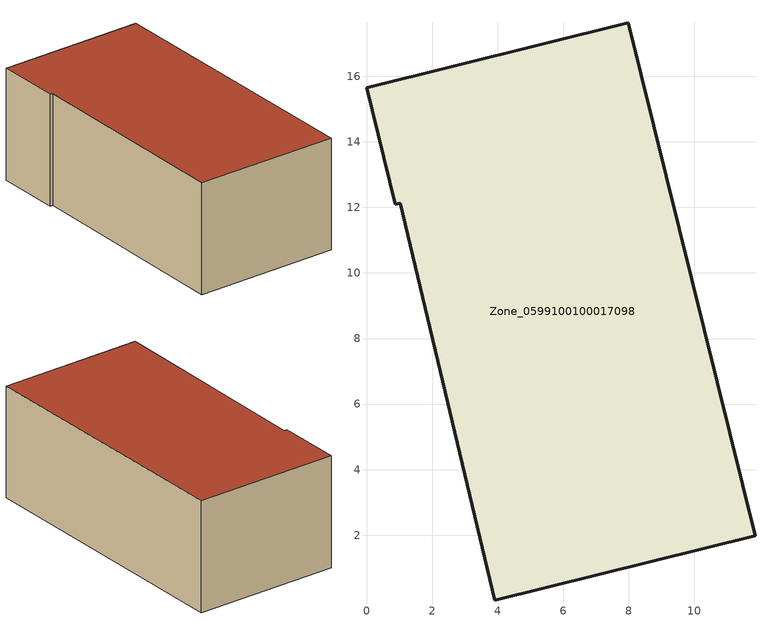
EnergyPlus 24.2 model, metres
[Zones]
Zone_0599100100017098
 floor ground (C_G): 1.02,12.13 0.88,12.09 0,15.65 7.99,17.63 11.85,1.98 3.91,0.01 z0
 wall outside (C_F): 11.85,1.98 7.99,17.63 0,15.65 0.88,12.09 1.02,12.13 3.91,0.01 11.85,1.98 z0:6.3
 roof outside (C_R): 1.02,12.13 3.91,0.01 11.85,1.98 7.99,17.63 0,15.65 0.88,12.09 z6.3
[BUILDING]
Pand.0599100100017098: North Axis=0; Terrain=City; Loads Convergence Tolerance Value=0.04; Temperature Convergence Tolerance Value=0.4; Solar Distribution=FullExterior; Maximum Number of Warmup Days=25; Minimum Number of Warmup Days=1
[Site:Location]
Rotterdam.The.Hague.AP_ZH_NLD Design_Conditions: Latitude=51.96; Longitude=4.45; Time Zone=1; Elevation=-4.5
[SITE:GROUNDTEMPERATURE:BUILDINGSURFACE]
18, 18, 18, 18, 18, 18, 18, 18, 18, 18, 18, 18
[MATERIAL] Thermal Absorptance=0.9; Solar Absorptance=0.7; Visible Absorptance=0.7
Name | Roughness | Thickness | Conductivity | Density | Specific Heat
G.D.2015-2018 | MediumSmooth | 0.15 | 0.0428571 | 540 | 1210
F.D.2015-2018 | Rough | 0.3 | 0.0666667 | 1920 | 840
R.D.2015-2018 | MediumRough | 0.2 | 0.0333333 | 1500 | 1000
[CONSTRUCTION]
C_G: G.D.2015-2018
C_F: F.D.2015-2018
C_R: R.D.2015-2018
[ZONE]
Zone_0599100100017098: Type=1; Multiplier=1; Ceiling Height=Autocalculate; Volume=Autocalculate; Floor Area=autocalculate; Part of Total Floor Area=Yes
[ZONEINFILTRATION:DESIGNFLOWRATE]
Infil_Zone_0599100100017098: Zone or ZoneList or Space or SpaceList=Zone_0599100100017098; Schedule=AlwaysOn; Design Flow Rate Calculation Method=Flow/Area; Flow Rate per Floor Area=0.0021; Constant Term Coefficient=1; Temperature Term Coefficient=0; Velocity Term Coefficient=0; Velocity Squared Term Coefficient=0
[HVACTEMPLATE:ZONE:IDEALLOADSAIRSYSTEM]
Zone_0599100100017098: Maximum Heating Supply Air Temperature=50; Minimum Cooling Supply Air Temperature=13; Maximum Heating Supply Air Humidity Ratio=0.0156; Minimum Cooling Supply Air Humidity Ratio=0.0077; Heating Limit=NoLimit; Cooling Limit=NoLimit; Dehumidification Control Type=ConstantSensibleHeatRatio; Cooling Sensible Heat Ratio=0.7; Dehumidification Setpoint=60; Humidification Control Type=None; Humidification Setpoint=30; Outdoor Air Method=None; Outdoor Air Flow Rate per Person=0.00944; Outdoor Air Flow Rate per Zone Floor Area=0; Outdoor Air Flow Rate per Zone=0; Demand Controlled Ventilation Type=None; Outdoor Air Economizer Type=NoEconomizer; Heat Recovery Type=None; Sensible Heat Recovery Effectiveness=0.7; Latent Heat Recovery Effectiveness=0.65
[ZONECONTROL:THERMOSTAT]
ThermostatControl_Zone_0599100100017098: Zone or ZoneList=Zone_0599100100017098; Control Type Schedule=DualSetpointControlType; Control 1=Thermostat_Zone_0599100100017098; Temperature Difference Between Cutout And Setpoint=0
[THERMOSTATSETPOINT:DUALSETPOINT]
Thermostat_Zone_0599100100017098: Heating Setpoint Temperature Schedule=HeatingSetpoint_Zone_0599100100017098; Cooling Setpoint Temperature Schedule=CoolingSetpoint_Zone_0599100100017098
[SCHEDULE:COMPACT]
HeatingSetpoint_Zone_0599100100017098: Through: 12/31, For: AllDays, Until: 24:00, 21
CoolingSetpoint_Zone_0599100100017098: Through: 12/31, For: AllDays, Until: 24:00, 24
DualSetpointControlType: Through: 12/31, For: AllDays, Until: 24:00, 4
AlwaysOn: Through: 12/31, For: AllDays, Until: 24:00, 1
